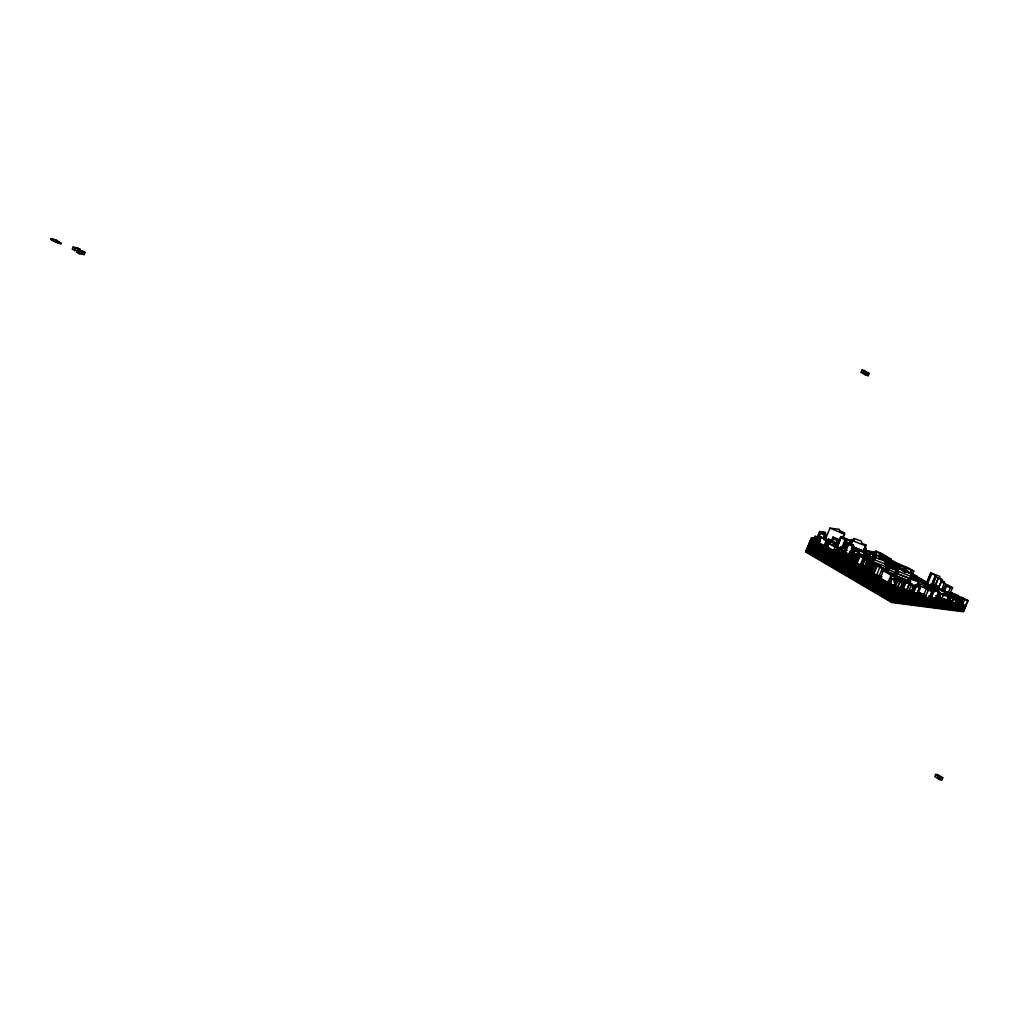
<?xml version="1.0" encoding="UTF-8"?>
<svg xmlns="http://www.w3.org/2000/svg" width="1019" height="1019" viewBox="0 0 1019 1019"><rect width="100%" height="100%" fill="white"/><g stroke="black" fill="none" stroke-linecap="round" stroke-linejoin="round"><path stroke-width="1.5" d="M844.547 534.313L844.56 532.95L839.414 530.53L839.414 529.345L829.95 528.109L844.547 534.313L842.751 538.605M832.982 545.636L834.001 542.758L833.427 545.305M864.099 558.985L865.042 556.005L864.023 555.38L866.405 549.674L866.048 547.84M868.061 562.463L868.124 560.539M867.831 563.01L867.373 564.297L871.602 565.15L872.531 564.36L867.602 563.749L868.366 560.628L867.526 560.73M867.003 562.679L867.462 561.584L869.716 563.265L865.768 564.73L867.258 563.685M854.075 546.133L854.546 548.069L853.514 550.54M937.111 591.593L942.065 579.582L940.053 578.359L939.773 576.397L930.691 572.856L936.181 575.786L933.302 584.231M863.73 551.355L865.883 544.961L861.972 543.433L861.399 541.165L854.279 538.491L852.024 542.656M867.131 562.399L869.64 557.839L869.309 556.769L871.398 558.106M867.296 561.991L867.513 560.845M868.392 569.876L867.997 568.997L865.59 568.653L868.557 561.24L865.691 568.092M868.57 569.455L868.417 570.373L871.181 570.322L870.009 570.946L868.965 570.016M868.647 569.213L868.188 570.181L873.92 572.143M862.214 563.927L862.558 563.023M865.539 563.787L865.832 562.997M841.669 536.809L850.356 540.287L850.075 541.013L841.911 537.739M61.229 243.477C58.249 244.038 43.307 236.523 55.816 239.911C69.381 247.413 53.816 241.949 51.001 239.032M55.816 239.911L50.95 239.147M79.406 251.642L80.323 249.451L77.979 247.961L73.164 247.095L72.247 249.286L78.208 251.413M74.591 250.763L75.508 248.572L80.323 249.451M76.934 252.241L77.852 250.05L82.666 250.929L85.01 252.406L84.093 254.597L79.278 253.718L76.934 252.241L79.342 252.674M79.278 253.718L80.195 251.527L85.01 252.406M861.131 372.253L862.049 370.063L864.456 370.496L869.143 373.451L868.226 375.642L865.819 375.209L861.131 372.253L863.539 372.687M865.819 375.209L866.736 373.018L869.143 373.451M811.557 537.688L816.092 539.853L814.92 538.452L811.557 537.688L805.596 551.929L891.791 602.509L963.35 611.782L968.05 600.548L961.63 597.325L958.981 604.127L961.108 604.853L962.484 601.567L959.681 599.197L954.892 597.809L962.484 601.567M812.245 540.134L812.933 538.491L812.258 540.146M813.71 537.968L812.703 540.414L815.633 540.949L812.933 539.866L897.293 589.364L908.821 590.854L906.681 590.154M815.76 536.503L814.678 539.879L816.13 536.542L814.92 536.389L813.315 540.019M816.053 537.866L817.518 538.733L816.053 537.866L814.308 542.032L815.773 542.898L817.709 538.491L815.073 538.147L815.531 539.459L814.843 538.733M816.053 539.064L813.48 538.516L818.002 539.102M820.18 541.548L817.556 540.541L816.881 538.376L819.773 531.472L825.021 533.778L823.314 538.44M815.391 539.624L815.926 540.745L815.111 540.095M815.608 542.528L817.353 538.363M815.659 542.681L819.773 531.472M817.556 540.541L820.448 533.638L820.091 532.313M816.155 540.197L818.703 542.426M820.792 537.65L818.741 542.579L820.639 536.962L827.275 539.497L827.708 541.395L820.639 536.962M821.327 537.204L819.263 542.133L818.575 541.891M823.569 538.542L825.046 534.3M825.301 534.402L823.861 538.669L824.957 539.548M823.721 539.178L826.282 535.013L825.594 534.529M824.104 538.796L825.836 534.657M823.963 539.777L826.04 534.784M824.384 539.28L826.269 534.95M825.173 539.892L829.95 528.109M826.129 540.783L824.078 545.713L825.645 546.324L828.587 539.127L833.797 541.204L834.434 542.923M825.81 543.369L827.364 539.662M825.81 543.764L826.982 543.904L825.581 544.312M827.237 546.235L825.836 543.216L827.186 543.394L828.511 539.955L830.052 540.771L828.511 539.955M826.982 543.904L827.033 545.471L825.708 544.694M828.587 539.127L829.237 541.471L826.906 547.369L828.116 547.827L828.256 546.439M828.116 547.827L827.797 545.815L828.345 547.279L827.122 546.821M829.683 542.401L830.676 540.019M831.822 539.917L832.994 537.089L837.656 538.924L837.873 540.681L835.516 546.324L835.287 544.579M832.039 541.662L832.994 537.089M833.007 545.14L834.001 542.758M832.803 541.955L835.236 543.382L834.255 546.553M835.886 543.165L837.656 538.924M834.446 548.158L835.376 545.929L828.434 543.407L838.51 548.566L837.593 546.936L835.376 545.929M835.032 547.305L833.644 550.642L837.109 551.903C839.783 545.878 839.121 550.387 834.395 546.12M834.192 550.285L834.395 549.661L837.567 550.808L837.694 549.993L841.86 550.018L846.063 553.011M842.318 549.521L836.332 546.999L840.509 537.026L846.05 539.178L846.267 540.095L842.688 548.642M840.242 538.834L837.733 545.929L840.318 539.739M837.593 546.936L836.663 549.165L838 549.241L836.535 549.75M837.287 548.439L838.255 547.407L841.032 549.661M838.255 547.407L837.516 547.891M842.165 538.656L844.56 532.95M837.694 549.993L839.325 551.445C839.745 553.674 835.962 550.222 838.268 550.387L838.497 549.84M838.268 550.387L839.86 550.018M840.013 549.636L841.159 546.897L841.987 546.986L840.841 549.725L840.013 549.636L846.05 552.438M839.631 550.566L840.395 549.712M840.471 549.508L841.618 546.77L842.496 546.872L841.834 546.49L840.841 549.725M841.63 548.235L845.21 539.688L840.509 537.026M842.484 547.725L846.05 539.178M841.86 550.018L840.165 550.26M849.069 553.393L850.738 553.241L849.451 553.241L849.629 555.113L844.878 553.241C843.566 551.585 843.465 555.215 845.108 551.801C839.045 552.171 841.974 552.655 846.534 552.693M841.694 552.502L842.038 551.852M846.98 541.471L844.547 549.126L844.394 547.662M844.484 551.954L848.317 542.809L853.069 544.694L853.221 546.515L849.4 555.661L844.649 553.788L844.484 551.954L846.865 552.897M844.649 553.788L848.47 544.63L848.317 542.809M848.891 543.828L850.356 540.287M845.528 554.081L845.885 555.1L843.898 553.126M850.317 543.547L852.011 539.497L854.266 540.045L853.718 538.605M850.47 544.566L852.011 539.497M853.145 541.178L854.279 538.491M849.222 554.056L849.464 553.292L850.203 554.094L848.84 553.941M851.425 548.604L853.069 544.694M849.744 553.126L851.107 554.489L849.311 552.973M849.515 554.387L851.005 551.674L850.368 551.05L851.629 551.19L850.445 553.903M849.808 554.119L852.075 548.681L854.304 549.534L851.731 555.444L850.954 555.138L853.145 549.687L855.183 550.477L853.642 554.183M849.973 554.642L850.661 551.636M856.571 554.909L851.438 552.935L851.183 556.157L854.011 557.24M851.222 555.24L853.145 549.687M858.533 558.947L851.183 556.157L852.419 553.801L851.642 553.495L851.909 554.54L856.087 556.119L855.794 554.947M851.642 556.501L852.788 553.75L856.648 555.253L855.565 558.463L851.642 556.501L854.215 557.495M851.706 556.973L852.788 553.75M854.839 550.884L856.024 548.069L864.774 551.457L863.921 555.852M846.114 554.553L853.247 559.418L857.769 561.087M855.4 556.068L856.317 553.877L860.558 555.508L861.17 556.756L856.622 555.062L856.317 553.877M856.622 555.062L855.247 558.348L856.941 558.998L858.316 555.712M856.648 555.253L855.565 558.463M855.603 560.437L857.998 560.539M858.1 555.037L858.877 551.088L855.043 549.572L855.183 550.477M841.528 552.183L857.259 561.877M856.329 561.851L856.253 561.189M858.902 555.712L856.087 562.45L857.03 562.424L859.845 555.686L864.672 558.183L858.902 555.712L859.845 555.686M863.628 550.349L865.883 544.961M863.182 558.221L860.367 564.959L861.845 564.921L864.787 557.61L867.806 558.552L868.175 560.807L870.506 561.724L871.207 558.565M868.723 560.03L868.392 558.96L863.641 557.087M864.176 556.196L865.933 553.635L864.774 556.425M860.762 563.685L862.443 563.38M864.634 555.699L865.806 552.909L869.092 554.26L869.322 555.266L865.348 553.393M863.857 557.1L863.641 558.17M864.418 556.654L865.59 553.865M865.042 556.005L861.106 565.392L864.66 558.539L865.488 558.972L862.354 565.825L864.443 567.303L870.544 552.858L874.136 554.947L870.544 552.858M865.602 558.896L866.965 555.495L865.666 560.157L864.379 557.482M866.417 558.641C863.08 555.966 871.398 561.163 867.067 559.355M865.615 558.947L867.233 558.947L866.558 558.858M866.048 558.667L864.571 557.431L865.717 557.571M869.513 559.8L866.583 558.679L870.812 559.877M867.067 558.437L865.73 558.565M864.838 557.202L867.003 559.036L864.163 557.278M867.105 559.597L867.462 558.399M865.883 562.857L865.615 563.482L867.182 562.259M866.965 555.495L868.799 556.157L867.398 559.507L863.45 558.068M869.908 553.05L873.933 552.234L872.621 553.393L869.908 553.05L870.468 554.603L870.137 552.502M864.52 566.959L867.386 560.106L865.22 558.972M869.959 559.89L867.908 558.387L868.481 559.253M867.054 561.94L867.704 560.144L865.118 558.323M865.997 564.182L869.283 568.589L864.889 567.608L867.386 560.106M868.163 559.507L870.646 553.635M864.876 567.608L868.086 560.272L872.277 561.915M868.799 556.157L869.615 556.756L868.494 559.762M867.908 561.66L867.704 560.144M868.506 559.915L869.615 556.756M870.264 570.92C866.889 569.048 865.424 566.984 862.851 565.278M868.303 561.571L867.131 561.252M867.538 564.462L868.455 562.182M869.016 560.921L870.85 556.54L874.977 558.157M870.009 568.92L866.086 564.437M869.729 560.437L870.124 559.482M872.073 570.105L870.443 569.15L871.36 567.608L867.971 565.469L868.876 564.692L872.812 565.15M867.768 566.73L867.717 565.405M868.073 565.851L868.201 564.921M871.156 558.412L869.487 563.813L867.029 564.233M866.991 569.162L868.099 568.003L870.468 568.233L870.544 566.972L868.978 565.978L870.468 568.233M867.971 565.469L868.876 564.692M870.328 561.214L871.309 559.176L869.487 563.876M872.926 555.049L872.277 558.858L872.926 555.049L875.831 556.183M870.443 569.15L868.379 566.946L869.933 566.258L868.303 565.303M867.997 568.997L868.455 567.901L865.551 565.125M868.57 567.583L868.608 566.398M868.748 566.526L869.334 565.647L871.907 565.914M874.888 552.247L866.061 550.527M868.366 569.354L865.322 565.672M868.647 565.252L870.099 564.793M875.881 551.101L874.047 555.482L874.748 559.788L876.582 555.406L875.881 551.101L879.231 552.425L879.932 556.731L879.015 558.922M869.118 568.054L867.997 566.182M869.143 568.233L868.774 566.857M869.933 566.258L870.85 569.137L869.487 568.959L869.271 567.341M869.105 566.195L870.544 565.736M871.003 566.691L869.5 567.201L873.168 567.099M874.48 558.183L873.563 560.374L874.302 557.1L873.181 556.667M870.009 570.946L873.27 563.061L879.766 565.227L882.39 568.22L879.13 576.002L876.557 575.149L879.805 567.366L873.27 563.061M870.85 569.137L870.914 567.876M870.888 569.787L871.691 568.398L871.309 569.43L869.678 568.475L871.079 568.589M871.678 572.283L870.736 571.672L873.996 563.889M871.309 571.863L874.557 564.08M874.926 564.501L871.729 572.321L874.009 573.659L877.27 565.876M879.919 554.629L880.607 552.986L890.924 559.036L887.6 560.386L889.447 558.934L890.924 559.036M873.296 572.844L876.557 565.061M879.155 554.935L886.161 557.673L885.498 561.482L885.244 559.864M882.034 570.755L883.129 568.131L879.881 566.882M884.823 563.736L885.473 559.928L878.76 557.304M879.741 576.614L878.034 576.181M880.34 578.053L883.384 570.767L889.931 572.958L892.147 575.633L889.103 582.919L888.008 582.55L891.052 575.264L883.384 570.767M885.88 565.188L886.797 562.997L886.135 566.806M887.88 561.176L889.243 561.354M887.473 560.743L887.116 566.844L897.242 570.653L895.408 575.034L887.574 571.965L887.32 570.347L889.103 566.08M887.001 565.634L886.339 569.43L887.256 567.239L886.823 564.551M886.403 571.659L886.11 569.379L886.454 571.532M887.294 567.876L887.027 567.175L887.052 567.876M887.32 567.634L887.6 568.322M886.046 569.506L887.167 569.952L888.925 564.615L896.771 567.685L888.886 564.73L887.396 569.557M887.167 569.952L889.065 565.43M879.219 566.64L887.332 569.85L889.116 565.583L871.105 558.527M887.485 571.43L889.32 567.048L897.166 570.105L895.332 574.487L896.924 570.054L895.854 569.876M887.587 571.468L889.383 567.188L888.988 564.768M889.409 567.583L887.434 571.557M889.014 568.844L889.039 569.532L885.931 567.417M891.88 566.539L892.924 563.66L895.153 564.526L894.071 567.137M893.981 566.462L895.064 563.864L895.153 564.526M892.275 574.767L894.606 577.531L899.955 578.958L898.07 576.716L892.275 574.767L889.37 581.722L890.912 583.569M889.816 583.607L891.88 578.677L894.402 579.518L895.739 580.945L893.676 585.874M898.618 569.252C894.771 568.704 899.446 566.475 897.14 567.226L896.987 568.003L898.401 568.577L896.758 568.551M897.306 567.774L896.389 569.965L896.962 573.468L910.387 578.716L911.304 576.525L910.731 573.035L897.306 567.774L897.866 571.277L896.962 573.468M895.09 573.646L896.987 569.417L895.408 575.034M893.434 580.308L894.606 577.531M898.389 572.64L896.16 571.761L895.497 575.569L909.47 580.906L908.553 583.097M898.682 569.124L897.14 567.226M894.007 582.244L895.497 578.69L901.089 580.55L902.936 582.702L900.465 588.613M895.497 578.69L897.102 580.512L894.631 586.434L893.013 584.613M897.102 580.512L897.764 580.906L895.293 586.829L900.146 588.574L903.012 581.339L901.942 579.849L905.776 581.123L907.993 583.581M897.459 587.543L899.93 581.62L897.764 580.906M897.599 587.746L899.93 581.62M891.791 602.509L897.752 588.269L902.732 589.491L899.994 587.734M900.095 582.919L901.089 580.55M901.446 584.154L902.668 581.225M894.02 566.016L907.369 571.264L906.337 572.385L902.261 570.755M907.369 571.264L906.451 572.194M903.012 581.339L903.777 582.193L901.318 588.052L900.223 587.084L903.853 588.256M901.293 588.651L900.223 587.186M906.069 582.473L902.885 590.09L901.84 588.969L905.025 581.352L910.069 582.983L906.069 582.473L905.025 581.352M910.591 573.162L911.712 570.283L910.591 573.162L895.79 567.354M908.286 581.008L908.744 579.913M925.188 587.25L926.398 584.371L918.399 580.231L913.597 578.677L909.852 578.639L908.935 580.83L910.005 580.996L910.922 578.805L910.553 576.474M889.854 561.826L889.714 560.794L893.829 562.068L907.789 567.57L913.788 571.099L912.642 573.837L910.566 573.022M909.075 583.11L911.865 576.232L919.329 578.677L918.259 581.238M912.578 575.417L917.355 576.601L913.712 575.85M910.884 578.779L906.872 590.6L901.84 588.969M906.031 589.262L907.228 590.651L905.802 589.81M910.999 585.645L908.591 591.402L906.451 590.702L908.859 584.957L913.928 586.027L911.521 591.784M914.896 585.123L912.4 591.096L913.648 592.638L916.145 586.664L914.896 585.123C927.481 583.199 911.712 602.624 919.94 586.829M911.355 590.192L912.986 591.822L911.126 590.74M916.45 585.963L917.571 583.301L923.724 585.339L926.488 588.46L923.138 596.459M917.546 593.083L920.335 586.422L917.571 583.301M923.902 582.499L927.073 582.473L917.291 576.729M917.546 592.663L919.864 593.44L917.317 593.211M919.533 594.548L919.928 593.593L917.826 592.357L922.17 593.644L924.895 595.822L922.17 593.644M920.132 594.153L920.297 593.478L923.189 594.446L917.597 592.905L919.698 594.141M925.8 584.549L930.691 572.856M921.94 594.294L923.189 594.204M924.997 587.301L930.793 573.493M926.793 585.734L931.697 573.837M924.692 595.58L925.812 595.937L896.147 592.103L809.952 541.522M927.978 588.778L929.15 585.976L933.2 586.753L928.233 584.282L926.169 584.498L929.15 585.976M928.156 588.765L929.328 585.963M925.125 597.593L928.118 590.409L924.972 586.982L930.143 588.676L932.168 590.931L929.162 598.115M930.003 586.74L931.099 584.129L933.035 583.874L937.862 586.231L935.684 591.453M931.404 585.199L935.073 576.436L936.359 576.932M931.481 585.53L935.073 576.436M930.271 589.823L931.442 587.02M932.512 584.549L936.181 575.786M931.442 590.956L933.735 585.505L934.882 585.377L932.703 590.587M928.653 596.064L932.105 597.147L930.143 596.497L931.29 597.809L929.392 597.567L929.379 596.739M933.009 589.657L929.685 597.605L930.844 598.905L934.156 590.956L933.009 589.657L938.677 591.529C939.174 593.02 928.475 609.629 937.009 597.389L935.862 600.127L935.213 599.898M933.442 589.657L938.333 577.964L935.149 576.767M930.933 595.962L932.13 593.083M934.398 588.689L938.333 577.964M934.818 591.631L937.009 586.409L937.862 586.231M937.174 591.275L942.065 579.582M934.232 598.115L936.474 599.631L934.818 599.338M941.581 597.847L938.066 597.159L939.849 593.096L940.639 593.058L936.423 590.931L934.538 591.249M938.066 597.159L939.314 596.841L938.665 596.51L939.811 593.771L943.008 594.701M941.671 590.498L944.549 581.862L941.021 580.461M935.799 598.178L952.255 602.102L951.797 603.197L956.548 604.471L956.956 603.515L958.178 603.821L960.165 604.585L959.758 605.541L957.771 604.789L958.229 603.694L957.007 603.375L960.586 604.585M952.255 602.102L947.25 599.873L946.065 600.293L949.39 601.095L951.135 596.93L946.855 595.109L945.861 594.969L948.371 596.472L946.626 600.637L941.556 599.503L938.677 597.784L940.41 593.618L947.39 594.115L953.733 596.637L952.574 599.414M939.301 597.796L940.448 595.058L939.212 594.421L940.461 594.102L939.811 593.771M938.181 600.93L936.843 599.439L939.263 601.732L938.41 600.382M939.735 597.351L936.741 596.841L946.855 600.089L946.294 599.745M938.55 600.484L937.276 599.656L938.55 600.484L895 594.841L808.806 544.261M942.817 591.058L945.683 584.218L948.243 585.173L952.523 587.683L949.67 594.536M944.18 591.721L946.473 586.243L945.683 584.218M941.556 599.503L943.301 595.338L940.41 593.618M944.32 595.16L945.365 592.663L948.893 592.765L947.848 595.262M945.721 594.344L946.766 591.861L948.893 592.765M945.963 594.319L947.008 591.822M948.116 593.211L950.409 587.734L950.014 586.702L952.523 587.683M949.466 595.071L950.498 592.599L957.694 595.198L960.267 597.325L959.236 599.783M947.734 600.853L949.479 596.688M951.058 595.516L952.09 593.058M954.663 603.643L948.918 600.828M938.27 598.828L949.288 601.299L944.906 600.242M957.72 600.166L953.529 599.223L951.084 597.542L955.274 598.484L957.72 600.166L956.344 603.452L952.154 602.509L949.708 600.828L952.676 593.529M950.918 598.42L952.077 595.644M954.332 596.854L955.363 594.383M952.154 602.509L953.529 599.223M954.153 598.357L955.185 595.886L950.498 592.599M955.147 601.006L956.064 598.815M956.956 603.515L954.828 603.235L954.434 604.191L956.548 604.471M955.784 601.185L956.701 598.994M956.293 601.63L957.21 599.427M955.835 604.28L961.872 605.235L957.771 604.789M958.981 604.127L956.472 602.904L957.847 599.618M960.165 604.585L956.574 604.547L936.512 599.032M808.347 545.356L894.542 595.937L957.363 604L958.739 600.369M959.427 600.79L960.102 598.268L961.146 598.879L960.344 598.599M959.185 604.305L960.56 601.019M961.732 601.707L963.375 597.796M961.987 601.77L960.841 604.509L962.102 604.866L963.248 602.127L959.516 599.656L963.248 602.127M961.63 597.325L964.534 599.669L962.356 604.878L965.235 605.668L968.05 600.548M935.697 774.376L934.78 776.567L939.467 779.522L941.874 779.968L942.792 777.777L938.117 774.809L935.697 774.376L940.384 777.331L942.792 777.777M939.467 779.522L940.384 777.331M837.771 549.789L838.535 548.197L841.363 549.19M906.681 571.646L904.999 572.067M839.325 551.445L856.406 561.902M863.819 557.75L863.59 557.227M868.226 562.819L872.06 564.055M866.443 562.399L867.411 561.711L866.226 560.87M866.379 562.526L867.36 561.851M816.13 536.542L814.232 540.095L813.022 539.611M887.027 561.227L888.109 560.628M838.484 548.337L837.745 547.343M834.344 546.26L835.236 543.382M919.329 578.677L917.266 579.187L911.865 576.232M935.633 595.746L939.047 596.357M857.489 561.329L856.559 561.303M866.112 568.335L834.395 549.661M864.66 558.539L863.972 558.552L867.793 560.45M862.023 564.844L860.596 564.411L862.341 564.513M836.714 549.33L837.936 549.381M847.209 550.273L841.159 546.897M845.031 547.585L841.834 546.49M849.757 551.75L851.12 551.903M813.773 539.127L814.461 539.548M817.773 539.65L814.627 539.471M815.417 539.917L810.869 539.331L897.064 589.912L913.877 592.09L913.215 591.275M813.671 540.274L810.64 539.879L896.835 590.46L919.864 593.44M835.325 544.821L836.14 544.923M864.329 550.871L880.607 552.986M864.813 551.521L874.149 552.731M873.703 552.782L876.416 553.139M872.366 553.075L875.474 553.47M849.782 553.699L851.451 554.693M866.609 558.718L868.736 559.367L867.908 558.387M900.643 566.182L902.006 566.36M861.221 563.8L862.571 563.966M869.869 565.341L872.582 565.698M870.315 566.284L871.678 566.462M868.379 566.946L869.704 566.806M870.774 567.239L872.124 567.417M870.697 567.685L869.347 567.507L871.118 569.239M902.936 582.702L900.07 581.836M916.145 586.664L920.221 587.186M934.156 590.956L938.69 591.542M928.118 590.409L932.168 590.931M907.458 590.103L902.07 588.422L903.114 589.542L897.522 588.816L816.461 541.255M919.928 593.593L917.495 592.803M923.66 594.51L896.605 591.007L810.411 540.427M925.125 595.274L896.376 591.555L810.181 540.974M928.424 596.612L931.875 597.694M935.659 598.955L929.914 597.045L931.073 598.357L895.459 593.746L809.264 543.165M936.474 599.631L895.23 594.294L809.035 543.713M939.493 601.185L894.771 595.389L808.576 544.808M965.872 605.757L894.313 596.484L808.118 545.904M965.184 607.4L893.625 598.128L807.43 547.547M964.955 607.948L893.396 598.675L807.201 548.095M964.726 608.496L893.166 599.223L806.972 548.642M964.496 609.044L892.937 599.771L806.742 549.19M964.267 609.591L892.708 600.318L806.513 549.738M964.038 610.139L892.478 600.866L806.284 550.285M963.808 610.687L892.249 601.414L806.054 550.833M963.579 611.234L892.02 601.962L805.825 551.381M938.677 597.784L941.836 598.064M945.11 599.274L944.116 599.134L946.626 600.637M953.733 596.637L949.67 596.051L951.135 596.93M948.371 596.472L943.301 595.338M951.988 600.802L947.937 600.216L949.39 601.095M909.649 581.543L910.527 581.709L908.082 580.206M911.037 574.831L914.744 575.544L907.904 572.653M949.708 600.828L952.498 601.452M961.821 605.375L957.949 604.369L959.936 605.133M935.289 598.089L956.803 604L951.963 602.777L954.599 603.783M936.028 597.631L938.499 598.28L935.964 597.771M949.058 601.847L956.064 603.732M935.238 598.217L956.739 604.14M964.534 599.669L967.413 600.471M955.185 595.886L960.267 597.325M887.205 571.786L894.287 573.901L896.758 576.397L889.46 574.003M883.129 568.131L885.677 568.92L887.702 571.073L881.855 569.15M951.16 593.198L954.408 594.93M888.568 580.639L890.988 581.416M888.517 580.779L890.937 581.556M902.439 580.664L900.529 580.117M907.904 582.702L912.222 584.104L913.928 586.027M911.33 579.467L926.398 584.371M923.138 594.587L917.418 593.313L923.596 595.363L922.17 593.746M912.069 587.721L914.82 588.625M911.152 589.912L913.903 590.816M910.922 590.46L913.674 591.364L913.19 590.829M909.215 583.645L911.788 584.486L910.476 583.046L906.413 581.531L907.942 583.225M903.777 582.193L906.579 583.11M879.104 575.722L882.021 576.678M920.335 586.422L926.488 588.46M917.673 592.778L923.825 594.816L923.329 594.243M879.805 567.366L882.39 568.22M891.052 575.264L892.147 575.633M864.43 557.508L867.577 559.1L866.468 558.157M911.381 590.74L913.916 591.44M911.203 591.16L913.686 591.988M819.493 541.586L818.244 541.484M855.476 557.801L857.17 558.45M867.386 568.207L864.8 566.246M865.781 568.309L868.532 568.946M864.787 557.61L866.787 558.31M848.687 544.006L847.872 543.713L848.279 545.624M827.683 546.528L824.524 545.98L827.453 547.076M829.237 541.471L833.988 543.254M946.473 586.243L950.409 587.734M820.448 533.638L825.607 535.09M867.386 556.31L869.653 557.176M853.744 555.864L851.642 555.062L851.336 553.941M957.363 604L960.357 605.133M952.192 602.229L954.828 603.235M865.106 553.037L856.406 549.712L856.024 548.069M816.881 538.376L818.881 539.14M852.839 554.234L856.712 555.724M856.329 556.081L850.98 554.03L851.413 555.61M856.355 557.699L859.183 558.794M845.21 539.688L846.267 540.095M864.137 548.795L866.405 549.674M853.285 550.311L859.132 552.578M864.023 555.38L858.8 553.279L858.928 554.425L865.016 556.794M836.332 546.999L840.497 548.617M825.874 545.776L824.307 545.165L897.752 588.269M844.585 541.942L847.133 542.936M938.677 578.461L942.129 579.811M876.582 555.406L886.415 559.291M852.037 547.088L854.546 548.069M885.74 561.545L875.665 557.597L874.964 553.292M884.861 561.24L887.74 562.361M872.009 557.24L874.913 558.387M888.848 564.08L896.682 567.15L897.242 570.653M833.517 544.974L837.503 546.541L833.453 545.101M871.27 559.533L874.175 560.603M838.892 547.585L841.592 548.642M838.841 547.725L841.541 548.782M889.281 567.15L897.115 570.22L896.618 567.761M895.943 570.423L911.304 576.525M887.256 567.239L867.755 559.686M885.855 566.882L887.753 567.787L888.058 569.061M885.995 567.277L887.116 567.723M887.511 567.787L888.504 569.073M868.022 560.412L872.226 562.055M886.861 568.067L889.383 569.137M870.353 561.826L868.112 560.947L867.513 558.896M887.957 568.627L888.861 569.379L888.657 568.538M886.95 568.602L889.103 569.379M887.103 569.01L889.714 570.029M887.039 569.137L896.325 572.844M869.322 562.806L873.525 564.411M896.414 573.379L909.852 578.639M868.57 563.01L871.36 564.106M868.506 563.15L871.309 564.246M852.151 540.529L865.984 545.967M891.307 562.399L913.788 571.099M898.733 565.927L893.192 564.067M894.3 564.819L898.503 566.475M894.071 565.367L905.241 569.761M894.249 565.469L898.07 566.972M848.47 544.63L853.221 546.515M833.224 538.847L837.873 540.681M864.048 551.343L856.24 548.26L856.266 549.725M863.972 552.935L866.914 554.119M906.566 571.837L896.937 568.143M941.136 582.015L944.638 583.416M826.664 540.388L829.593 541.56M835.427 543.904L838.344 545.076M835.198 544.452L838.115 545.624M894.465 566.513L897.217 567.456M814.92 536.389L815.76 536.733M815.862 540.401L813.544 539.471L816.346 541M864.507 557.571L866.214 558.259M867.921 559.278L870.392 560.272M868.468 561.902L871.423 563.099M868.239 562.45L871.181 563.647M868.035 563.01L870.952 564.195M867.5 560.437L868.303 560.768M867.322 560.845L868.137 561.176L867.526 560.565M850.738 553.241L851.68 554.145M853.476 558.871L855.833 559.89M864.571 557.953L863.985 557.699L864.176 559.329M866.303 558.578L867.335 559.049M866.239 558.705L867.271 559.189M917.966 580.919L920.374 582.078M945.365 592.663L938.155 589.109L940.231 588.816L946.766 591.861M938.206 592.294L939.849 593.096M924.641 585.619L931.57 589.058L929.646 589.3L924.093 586.549M925.252 583.734L928.729 585.479M937.531 595.478L939.276 596.344M930.334 590.421L932.742 591.644M918.386 580.652L923.711 583.39M931.099 584.129L933.735 585.505M850.61 550.604L851.629 551.19M880.378 553.534L902.235 566.36M880.149 554.081L899.28 565.303M887.931 559.329L895.956 564.042M903.98 568.755L907.993 571.099M910.668 572.678L917.355 576.601M887.829 559.839L889.472 560.807M903.751 569.303L908.018 571.799M910.438 573.226L926.908 582.881M913.19 575.518L927.341 583.823M961.541 603.898L965.643 606.305L894.083 597.032L807.889 546.451M921.635 581.161L927.112 584.371M959.936 603.643L965.413 606.853L893.854 597.58L807.659 546.999M947.797 600.853L948.689 601.376M864.609 557.75L866.952 559.164M934.003 598.663L935.429 599.503L929.15 597.287M867.335 562.195L868.226 562.73M917.648 592.765L919.762 594.001M891.88 578.677L895.739 580.945M865.857 564.997L867.487 565.953M869.908 567.927L871.538 568.882M869.283 568.589L866.558 566.742L865.768 564.73M901.522 588.103L902.961 588.944M825.938 544.146L827.262 544.923M880.569 577.506L833.873 550.094L837.338 551.355L836.421 549.738L837.109 551.903M809.723 542.07L895.918 592.65L925.583 596.484L923.966 594.778M809.494 542.617L895.688 593.198L925.354 597.045L923.214 594.739M862.049 370.063L866.736 373.018M864.711 373.425L868.226 375.642M937.2 777L941.874 779.968M73.164 247.095L75.508 248.572M77.852 250.05L80.195 251.527M81.749 253.12L84.093 254.597M907.967 580.945L910.145 582.346M909.305 581.276L910.68 582.206M869.373 567.685L870.672 568.602M863.666 557.469L864.125 559.469M960.458 603.465L962.102 604.866M864.571 566.793L865.73 567.825M956.726 597.338L960.942 599.694L960.484 599.185M865.844 559.737L864.214 557.89M826.829 543.369L826.065 542.668L827.415 542.847L827.084 542.197L826.855 543.662M865.5 565.265L868.392 568.042M913.495 587.555L913.024 586.065M870.009 570.844L870.736 571.672M864.15 558.03L864.889 558.871M863.985 558.437L864.711 559.278M878.454 575.226L879.13 576.002M898.656 577.76L897.854 576.83L903.14 578.792L905.534 581.836M889.6 581.174L891.141 583.021M865.819 558.234L866.252 559.049M846.407 544.413L847.006 546.044M844.433 549.827L844.904 551.088M844.203 550.375L844.675 551.636M826.918 542.617L827.186 543.394M853.527 547.139L854.304 549.534M851.438 552.935L851.871 554.514M874.582 554.451L874.786 555.189M850.954 555.138L851.222 556.183M865.806 552.909L865.933 553.635M895.586 572.831L896.045 575.659M888.759 563.545L889.358 567.723M888.109 568.08L888.492 569.774M887.574 567.634L887.778 568.475M887.014 568.462L887.332 569.85M870.85 556.54L871.589 561.112L870.672 563.303L870.404 561.622M869.933 558.73L870.43 561.252M867.182 558.616L867.729 561.494M893.319 563.163L887.307 560.132L890.326 563.227L892.924 563.66M835.555 544.273L835.746 545.776M849.235 553.839L849.4 555.661M918.82 579.887L925.048 582.881L918.82 579.887M873.359 557.737L872.71 561.545L873.359 557.737M889.536 565.112L896.249 567.736L896.516 569.736L889.791 567.099L889.536 565.112M929.774 596.166L931.748 597.618L929.774 596.166M825.556 533.243L821.263 531.778L825.352 532.313L825.556 533.243"/></g></svg>
